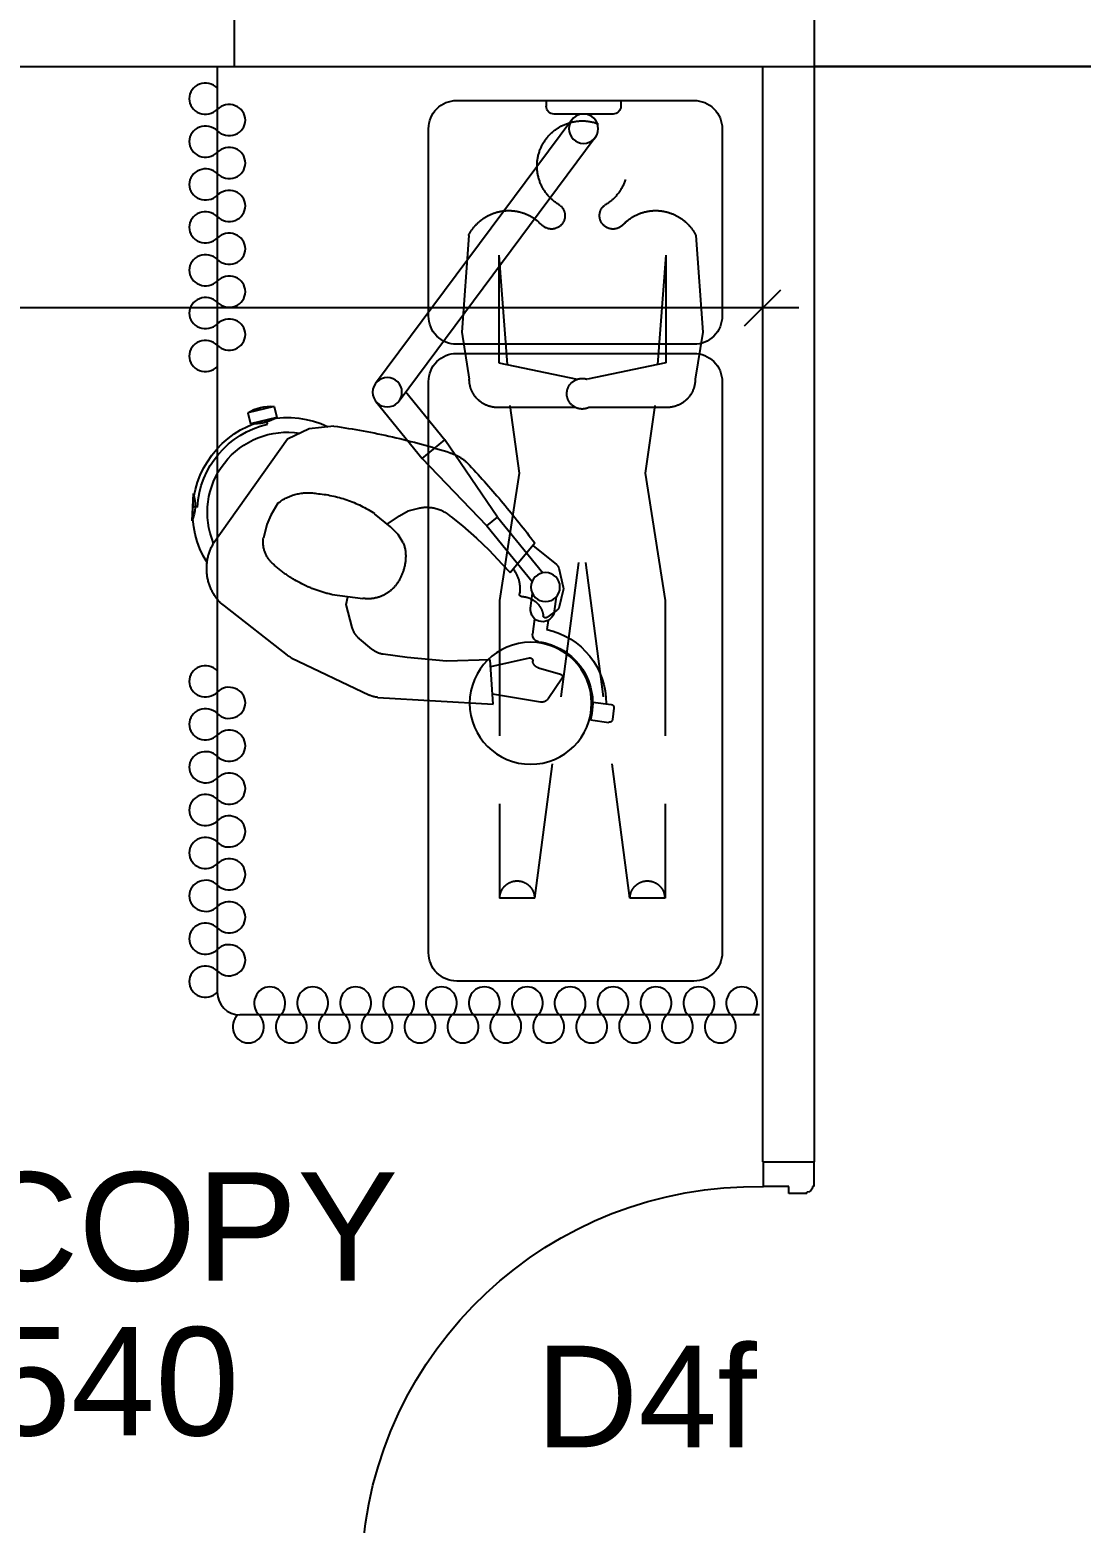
# Model space of a CAD drawing. Extents: x 6345096 to 6738923, y -6490958 to -6305885.
# Drawn here: x 6556254 to 6558581, y -6422869 to -6419562 of the extents above; entities that cross this region are included whole.
import ezdxf
from ezdxf.enums import TextEntityAlignment as Align

# ---------------------------------------------------------------- set-up
doc = ezdxf.new("R2010")
doc.units = 0
doc.header["$LTSCALE"] = 600
doc.header["$MEASUREMENT"] = 0
doc.header["$PDMODE"] = 35
doc.linetypes.add('DASHED', pattern=[0.75, 0.5, -0.25])
doc.linetypes.add('HIDDEN', pattern=[0.375, 0.25, -0.125])
doc.layers.get('0').update_dxf_attribs({"linetype": 'CONTINUOUS'})
doc.layers.get('Defpoints').update_dxf_attribs({"linetype": 'CONTINUOUS'})
for name, color, linetype in [('8', 8, 'CONTINUOUS'), ('DIM-TEXT', 8, 'CONTINUOUS'), ('DOOR', 32, 'CONTINUOUS'), ('furniture', 33, 'CONTINUOUS'), ('HS', 251, 'CONTINUOUS'), ('REVISIONS', 6, 'CONTINUOUS'), ('Room Dim', 1, 'CONTINUOUS'), ('TEXT', 6, 'CONTINUOUS'), ('Walls', 7, 'CONTINUOUS'), ('WIN', 151, 'CONTINUOUS'), ('Working Dim', 5, 'CONTINUOUS')]:
    doc.layers.add(name, color=color, linetype=linetype)
doc.styles.add('ari', font='arial.ttf')
doc.styles.add('ARIAL', font='arial.ttf')
doc.styles.add('RT', font='romant.shx')
doc.dimstyles.new('int. dim', dxfattribs={"dimtxt": 200, "dimasz": 80, "dimexe": 80, "dimexo": 0, "dimgap": 70, "dimtad": 0, "dimdec": 0, "dimzin": 12, "dimdsep": 46, "dimtxsty": 'ari', "dimblk": 'OBLIQUE', "dimcen": 2, "dimdle": 80, "dimclrd": 256, "dimclre": 256, "dimclrt": 6, "dimadec": 0, "dimazin": 0, "dimtfac": 1, "dimtdec": 0, "dimtix": 1, "dimtmove": 2, "dimatfit": 3, "dimfxl": 1, "dimtolj": 1, "dimtzin": 0, "dimlwd": -1, "dimlwe": -1, "dimarcsym": 0})
doc.dimstyles.new('TEXT', dxfattribs={"dimscale": 0, "dimtxt": 600, "dimasz": 300, "dimexe": 300, "dimexo": 30, "dimgap": 50, "dimtad": 0, "dimdec": 0, "dimzin": 0, "dimdsep": 46, "dimtxsty": 'RT', "dimblk": 'OBLIQUE', "dimcen": 0.09, "dimdle": 300, "dimclrd": 256, "dimclre": 256, "dimclrt": 170, "dimadec": 0, "dimazin": 0, "dimtfac": 1, "dimtdec": 0, "dimtofl": 0, "dimtmove": 2, "dimatfit": 3, "dimfxl": 1, "dimfrac": 2, "dimtolj": 1, "dimtzin": 0, "dimlwd": -1, "dimlwe": -1, "dimarcsym": 0})

# ---------------------------------------------------------------- blocks, each defined once
blk = doc.blocks.new('_Oblique')
at = {"color": 0, "linetype": 'ByBlock', "lineweight": -2}
blk.add_line((-0.5, -0.5), (0.5, 0.5), dxfattribs=at)
blk = doc.blocks.new('*D258')
at = {"layer": 'Defpoints', "color": 0, "linetype": 'Continuous', "transparency": 16777216}
for p in [(6572959.3, -6417748.1), (6531899.4, -6418433.8, -2.1), (6572959.3, -6418963.8, -0.3)]:
    blk.add_point(p, dxfattribs=at)
at = {"layer": 'DIM-TEXT', "transparency": 16777216}
for p, q in [((6531899.4, -6418433.8), (6531899.4, -6417448.1)), ((6572959.3, -6418963.8), (6572959.3, -6417448.1)), ((6531599.4, -6417748.1), (6548138.2, -6417748.1)), ((6573259.3, -6417748.1), (6556720.5, -6417748.1))]:
    blk.add_line(p, q, dxfattribs=at)
at = {"layer": 'DIM-TEXT', "linetype": 'Continuous', "transparency": 16777216, "xscale": 300, "yscale": 300, "zscale": 300, "rotation": 180}
blk.add_blockref('_Oblique', (6531899.4, -6417748.1), dxfattribs=at)
at = {"layer": 'DIM-TEXT', "linetype": 'Continuous', "transparency": 16777216, "xscale": 300, "yscale": 300, "zscale": 300}
blk.add_blockref('_Oblique', (6572959.3, -6417748.1), dxfattribs=at)
at = {"layer": 'DIM-TEXT', "color": 170, "linetype": 'Continuous', "transparency": 16777216, "insert": (6552429.4, -6417748.1), "char_height": 750, "attachment_point": 5, "style": 'ari'}
blk.add_mtext('\\A1;{\\H1.067x;OPD - T.B. / C.D.}', dxfattribs=at)
blk = doc.blocks.new('1000')
at = {"layer": 'DOOR'}
for p, q in [((0, -100), (0, 0)), ((0, 0), (49.7, 0)), ((49.7, 0), (49.7, -2.2)), ((63.2, -13.5), (61, -13.5)), ((63.2, -13.5), (63.2, -49.5)), ((836.8, -13.5), (836.8, -49.5)), ((836.8, -13.5), (839, -13.5)), ((850.3, 0), (850.3, -2.2)), ((900, 0), (850.3, 0)), ((900, -100), (900, 0)), ((63.2, -49.5), (49.7, -49.5)), ((49.7, -49.5), (49.7, -100)), ((836.8, -49.5), (850.3, -49.5)), ((850.3, -49.5), (850.3, -100)), ((49.7, -100), (0, -100)), ((49.7, -100), (49.7, -900.6)), ((100.2, -100), (49.7, -100)), ((100.2, -900.6), (100.2, -100)), ((850.3, -100), (900, -100)), ((49.7, -900.6), (100.2, -900.6))]:
    blk.add_line(p, q, dxfattribs=at)
for centre, major_axis, start_param, end_param in [((49.7, -13.5), (-7.95, 7.95), 3.926991, 5.497787), ((850.3, -13.5), (7.95, 7.95), 0.785398, 2.356194)]:
    blk.add_ellipse(centre, major_axis=major_axis, ratio=1, start_param=start_param, end_param=end_param, dxfattribs=at)
at = {"layer": 'DOOR', "color": 145}
blk.add_ellipse((64.3, -115.3), major_axis=(-519.7, 589.8), ratio=1, start_param=2.464943, end_param=4.009476, dxfattribs=at)
blk = doc.blocks.new('*D1833')
at = {"layer": 'Defpoints', "color": 0, "transparency": 16777216}
for p in [(6553276.4, -6420134.2, 5.1), (6557876.4, -6420134.2, 5.1), (6553276.4, -6420178)]:
    blk.add_point(p, dxfattribs=at)
at = {"layer": 'Working Dim', "transparency": 16777216}
for p, q in [((6553276.4, -6420134.2), (6553276.4, -6420258)), ((6557876.4, -6420134.2), (6557876.4, -6420258)), ((6553196.4, -6420178), (6555204.1, -6420178)), ((6557956.4, -6420178), (6555948.8, -6420178))]:
    blk.add_line(p, q, dxfattribs=at)
at = {"layer": 'Working Dim', "transparency": 16777216, "xscale": 80, "yscale": 80, "zscale": 80, "rotation": 180}
blk.add_blockref('_Oblique', (6553276.4, -6420178), dxfattribs=at)
at = {"layer": 'Working Dim', "transparency": 16777216, "xscale": 80, "yscale": 80, "zscale": 80}
blk.add_blockref('_Oblique', (6557876.4, -6420178), dxfattribs=at)
at = {"layer": 'Working Dim', "color": 6, "transparency": 16777216, "insert": (6555576.4, -6420178), "char_height": 200, "attachment_point": 5, "style": 'ari'}
blk.add_mtext('\\A1;4600', dxfattribs=at)
blk = doc.blocks.new('A$C3D630BD9')
at = {"layer": 'furniture', "color": 8}
for p, q in [((-363.1, 0), (-363.1, -12.8)), ((-345.9, -30), (-215.2, -30)), ((-198.1, 0), (-198.1, -12.8)), ((-254.5, -43.1), (179.9, -626.7)), ((-306.6, -81.9), (127.7, -665.5)), ((113.2, -644.5), (26.2, -751.8)), ((179, -666.6), (76.7, -792.7)), ((404.2, -677.6), (398.2, -701.8)), ((404.2, -677.6), (462.4, -691.8)), ((462.4, -691.8), (456.5, -716.1)), ((398.2, -701.8), (456.5, -716.1)), ((419.2, -717.1), (421.5, -707.4)), ((-90, -922.7), (26.2, -751.8)), ((76.7, -792.7), (26.2, -751.8)), ((-66.7, -941.6), (76.7, -792.7)), ((585.8, -930.6), (582.8, -870.7)), ((-90, -922.7), (-190.1, -1046.1)), ((-66.7, -941.6), (-90, -922.7)), ((574.2, -900.4), (584.2, -899.9)), ((-66.7, -941.6), (-166.8, -1065)), ((-216.3, -1131), (-220.4, -1098.8)), ((-163.5, -1124.3), (-167.6, -1092.1)), ((-202, -1151.4), (-199.5, -1171.5)), ((-172.3, -1147.6), (-167.9, -1181.9)), ((-347.9, -1345.4), (-344.6, -1370.9)), ((-300.8, -1332.2), (-341.7, -1337.4)), ((-295.8, -1371.9), (-336.6, -1377.1))]:
    blk.add_line(p, q, dxfattribs=at)
at = {"layer": 'furniture', "color": 8, "linetype": 'DASHED'}
for p, q in [((-529.2, -298.8), (-544.3, -513.3)), ((-26.3, -298.8), (-11.2, -513.3)), ((-462.4, -342.6), (-444.2, -584.9)), ((-462.4, -342.6), (-462.4, -581)), ((-93.1, -342.6), (-111.3, -584.9)), ((-93.1, -342.6), (-93.1, -581)), ((-544.3, -513.3), (-527.7, -617.4)), ((-11.2, -513.3), (-27.7, -617.4)), ((-462.4, -581), (-289, -617.5)), ((-93.1, -581), (-266.2, -617.4)), ((-465.2, -679.9), (-292.3, -679.9)), ((-438.1, -675.2), (-417.3, -825.3)), ((-262.7, -679.9), (-90.2, -679.9)), ((-117.4, -675.2), (-138.2, -825.3)), ((-417.3, -825.3), (-460.9, -1107.3)), ((-138.2, -825.3), (-94.6, -1107.3)), ((-382.8, -1766.6), (-277.7, -963)), ((-172.7, -1766.6), (-277.7, -963)), ((-460.9, -1107.3), (-460.9, -1766.6)), ((-94.6, -1107.3), (-94.6, -1766.6)), ((-460.9, -1766.6), (-382.8, -1766.6)), ((-172.7, -1766.6), (-94.6, -1766.6))]:
    blk.add_line(p, q, dxfattribs=at)
at = {"layer": 'furniture', "color": 8}
for points in [[(-525, 0, 0.414214), (-587.5, -62.5), (-587.5, -477.5, 0.414214), (-525, -540), (0, -540, 0.414214), (62.5, -477.5), (62.5, -62.5, 0.414214), (0, 0)], [(-525, -1950), (0, -1950, 0.414214), (62.5, -1887.5), (62.5, -622.5, 0.414214), (0, -560), (-525, -560, 0.414214), (-587.5, -622.5), (-587.5, -1887.5, 0.414214)]]:
    blk.add_lwpolyline(points, format="xyb", close=True, dxfattribs=at)
at = {"layer": 'furniture', "color": 8, "linetype": 'DASHED'}
for points in [[(154.2, -937.9), (126.8, -919.7), (107.9, -908.6), (86.6, -903.2, 0.246109), (14.4, -920.5), (12.6, -922), (-12.4, -942), (-43.7, -969.4), (-71.1, -995), (-100.7, -1026.5), (-118.3, -1045.1), (-172.6, -979.8, -0.025572), (-28.1, -807.4, -0.12826), (14.5, -780.2, -0.043408), (272.4, -721.1), (327.1, -726.8), (374.7, -749.7), (539.2, -982, -0.327906), (523.7, -1112.1), (514.9, -1119.3), (375.8, -1228.2, -0.054318), (366.6, -1233.9), (193.1, -1317.1, -0.097498), (174.4, -1321.9), (-80.5, -1336.8), (-73.9, -1238.9), (22.4, -1241.5), (109.5, -1233.6), (162.7, -1226.4, 0.141399), (188.1, -1215.2), (215.2, -1192.5, 0.153306), (231.3, -1167.3), (245.2, -1116.1), (241, -1099.1)], [(181.8, -914.8, -0.128062), (310.7, -870.4, -0.215717), (395.8, -891.9), (411.7, -918.6), (420.2, -938.9), (428, -968.9, -0.242433), (408.5, -1024.6, -0.136513), (275.8, -1094.3), (207.8, -1102.7, -0.297129), (130.8, -1067.4, -0.138986), (113.2, -1011.8, -0.105167), (118.5, -979.7), (129.6, -960.8), (146.5, -944.2), (181.9, -915.2)], [(-168.3, -985.2), (-220.7, -1027.8, 0.166504), (-225.8, -1036), (-235.5, -1077.5, 0.116666), (-235.5, -1084.4), (-226.7, -1121, 0.181583), (-220.8, -1129.7), (-199.3, -1144.9, 0.566275), (-191.5, -1141.5, -0.372711), (-143.5, -1098.5, 0.458371), (-138.7, -1092.7, -0.210622), (-124.6, -1037.4)], [(-75.2, -1253.3), (-161, -1234.6, 0.445833), (-168, -1239.6), (-168.2, -1241.8, -0.30427), (-180.6, -1256.5), (-229.9, -1270.7, 0.509983), (-233.1, -1279.5), (-202.2, -1324.9, 0.292523), (-185.1, -1332.3), (-79.3, -1314.7)]]:
    blk.add_lwpolyline(points, format="xyb", dxfattribs=at)
at = {"layer": 'furniture', "color": 8}
for centre, radius in [((-280.6, -62.5), 32.5), ((153.8, -646.1), 32.5), ((-196.3, -1077.6), 32.1), ((-163.5, -1334.9), 135)]:
    blk.add_circle(centre, radius, dxfattribs=at)
for centre, radius, start, end in [((-345.9, -12.8), 17.2, 180, 270), ((-215.2, -12.8), 17.2, 270, 0), ((412.5, -769.7), 92.5, 57.3383, 95.1876), ((374.6, -912.1), 210, 328.0454, 115.3788), ((448.1, -624), 92.5, 237.3383, 275.1876), ((374.6, -912.1), 200, 3.334, 77.096), ((374.6, -912.1), 177.5, 337.2572, 98.7334), ((671.7, -896.2), 92.5, 164.0092, 201.8585), ((-189.9, -1127.7), 26.6, 187.2598, 7.2598), ((-163.5, -1334.9), 167.3, 102.4038, 180.3938), ((-182.8, -1183.8), 15, 277.2598, 7.2598), ((-163.5, -1334.9), 137.3, 97.2598, 195.6358), ((-340.8, -1344.5), 7.13, 97.2598, 187.2598), ((-337.5, -1370), 7.13, 187.2598, 277.2598)]:
    blk.add_arc(centre, radius, start, end, dxfattribs=at)
at = {"layer": 'furniture', "color": 8, "linetype": 'DASHED'}
for centre, radius, start, end in [((-277.7, -145.2), 100, 299.3037, 240.6963), ((-440.3, -343.1), 99.3, 41.5304, 153.4892), ((-345.8, -255.1), 29.7, 240.8997, 49.9563), ((-209.7, -255.1), 29.7, 130.0437, 299.1003), ((-115.2, -343.1), 99.3, 26.5108, 131.4884), ((-337.8, -240.5), 46.3, 217.5254, 241.0495), ((-217.7, -240.5), 46.3, 298.9505, 322.4746), ((-465.2, -617.4), 62.5, 180, 270), ((-277.5, -649.4), 33.9, 244.0747, 109.7625), ((-90.2, -617.4), 62.5, 270, 0), ((-421.9, -1766.6), 38.4, 0, 180), ((-133.6, -1766.6), 38.4, 0, 180)]:
    blk.add_arc(centre, radius, start, end, dxfattribs=at)
blk = doc.blocks.new('A$C599E3A40')
at = {"layer": 'furniture', "color": 8}
for p, q in [((0, 0), (-2050, 0)), ((-2100, -1200.5), (-2100, -50))]:
    blk.add_line(p, q, dxfattribs=at)
blk.add_arc((-2050, -50), 50, 90, 180, dxfattribs=at)
for centre, major_axis, start_param, end_param in [((-2026.3, 26.1), (0, -36), 7.043597, 11.805959), ((-1931.3, 26.1), (0, -36), 7.043597, 11.805959), ((-1836.3, 26.1), (0, -36), 7.043597, 11.805959), ((-1741.3, 26.1), (0, -36), 7.043597, 11.805959), ((-1646.4, 26.1), (0, -36), 7.043597, 11.805959), ((-1551.4, 26.1), (0, -36), 7.043597, 11.805959), ((-1456.4, 26.1), (0, -36), 7.043597, 11.805959), ((-1361.4, 26.1), (0, -36), 7.043597, 11.805959), ((-640.9, 26.1), (0, -36), 7.043597, 11.805959), ((-545.9, 26.1), (0, -36), 7.043597, 11.805959), ((-450.9, 26.1), (0, -36), 7.043597, 11.805959), ((-355.9, 26.1), (0, -36), 7.043597, 11.805959), ((-261, 26.1), (0, -36), 7.043597, 11.805959), ((-166, 26.1), (0, -36), 7.043597, 11.805959), ((-71, 26.1), (0, -36), 7.043597, 11.805959), ((-2126.1, -68.7), (36, 0), 7.043597, 11.805959), ((-1978.8, -26.1), (0, -36), 10.185189, 14.947552), ((-1883.8, -26.1), (0, -36), 10.185189, 14.947552), ((-1788.8, -26.1), (0, -36), 10.185189, 14.947552), ((-1693.8, -26.1), (0, -36), 10.185189, 14.947552), ((-1598.9, -26.1), (0, -36), 10.185189, 14.947552), ((-1503.9, -26.1), (0, -36), 10.185189, 14.947552), ((-1408.9, -26.1), (0, -36), 10.185189, 14.947552), ((-593.4, -26.1), (0, -36), 10.185189, 14.947552), ((-498.4, -26.1), (0, -36), 10.185189, 14.947552), ((-403.4, -26.1), (0, -36), 10.185189, 14.947552), ((-308.5, -26.1), (0, -36), 10.185189, 14.947552), ((-213.5, -26.1), (0, -36), 10.185189, 14.947552), ((-118.5, -26.1), (0, -36), 10.185189, 14.947552), ((-2073.9, -116.2), (36, 0), 10.185189, 14.947552), ((-2126.1, -163.7), (36, 0), 7.043597, 11.805959), ((-2073.9, -211.2), (36, 0), 10.185189, 14.947552), ((-2126.1, -258.7), (36, 0), 7.043597, 11.805959), ((-2073.9, -306.2), (36, 0), 10.185189, 14.947552), ((-2126.1, -353.6), (36, 0), 7.043597, 11.805959), ((-2073.9, -401.1), (36, 0), 10.185189, 14.947552), ((-2126.1, -448.6), (36, 0), 7.043597, 11.805959), ((-2073.9, -496.1), (36, 0), 10.185189, 14.947552), ((-2126.1, -543.6), (36, 0), 7.043597, 11.805959), ((-2073.9, -591.1), (36, 0), 10.185189, 14.947552), ((-2126.1, -638.6), (36, 0), 7.043597, 11.805959), ((-2073.9, -686.1), (36, 0), 10.185189, 14.947552), ((-2126.1, -733.6), (36, 0), 7.043597, 11.805959), ((-2073.9, -781), (36, 0), 10.185189, 14.947552), ((-2126.1, -828.5), (36, 0), 7.043597, 11.805959), ((-2073.9, -876), (36, 0), 10.185189, 14.947552), ((-2126.1, -923.5), (36, 0), 7.043597, 11.805959), ((-2073.9, -971), (36, 0), 10.185189, 14.947552), ((-2126.1, -1018.5), (36, 0), 7.043597, 11.805959), ((-2073.9, -1066), (36, 0), 10.185189, 14.947552), ((-2126.1, -1113.5), (36, 0), 7.043597, 11.805959), ((-2073.9, -1160.9), (36, 0), 10.185189, 14.947552)]:
    blk.add_ellipse(centre, major_axis=major_axis, ratio=0.956121, start_param=start_param, end_param=end_param, dxfattribs=at)
blk = doc.blocks.new('A$C2CD672AE')
at = {"layer": 'Walls', "color": 8, "linetype": 'HIDDEN'}
blk.add_line((24358.1, 36780.2), (29702.1, 36780.2), dxfattribs=at)

msp = doc.modelspace()

# ---------------------------------------------------------------- linework, layer by layer
at = {"layer": 'REVISIONS'}
for p, q in [((6557876.438, -6422068.731, 5.131), (6557876.438, -6419643.681, 5.131)), ((6557991.437, -6422068.731, 5.131), (6557991.437, -6419643.681, 5.131)), ((6557876.438, -6422068.731, 6.852), (6557991.437, -6422068.731, 6.852))]:
    msp.add_line(p, q, dxfattribs=at)
at = {"layer": 'Walls', "linetype": 'Continuous'}
msp.add_line((6554677.437, -6419643.71), (6560021.437, -6419643.71), dxfattribs=at)
at = {"layer": 'WIN', "linetype": 'Continuous', "elevation": 5.131}
for points in [[(6556707.437, -6419413.738), (6554907.437, -6419413.738), (6554907.437, -6419643.738), (6556707.437, -6419643.738)], [(6557991.437, -6419413.738), (6559791.437, -6419413.738), (6559791.437, -6419643.738), (6557991.437, -6419643.738)]]:
    msp.add_lwpolyline(points, close=True, dxfattribs=at)

# ---------------------------------------------------------------- block references
at = {"layer": 'DOOR', "linetype": 'Continuous', "xscale": -1.111111108213693, "yscale": 1.111111108213663, "zscale": 1.111111107282371, "rotation": 269.9999867451641}
msp.add_blockref('1000', (6557989.493, -6423068.731, 6.852), dxfattribs=at)
at = {"layer": 'furniture', "color": 3, "rotation": 90}
msp.add_blockref('A$C599E3A40', (6556669.28, -6419643.721, 13.226), dxfattribs=at)
at = {"layer": 'furniture', "xscale": -1}
msp.add_blockref('A$C3D630BD9', (6557199.361, -6419718.722, 13.226), dxfattribs=at)
at = {"layer": 'HS'}
msp.add_blockref('A$C2CD672AE', (6530319.294, -6456423.902, 8.17), dxfattribs=at)

# ---------------------------------------------------------------- texts
at = {"layer": '8', "color": 6, "style": 'ari'}
msp.add_text('D4f', height=225, dxfattribs=at).set_placement((6557374.167, -6422701.175, 5.131))
at = {"layer": 'Room Dim', "style": 'ARIAL'}
msp.add_text('4600 x 3540', height=240, dxfattribs=at).set_placement((6555795.438, -6422675.067, 7.571), align=Align.CENTER)
at = {"layer": 'TEXT', "color": 7, "style": 'ARIAL'}
msp.add_text('BRONOSCOPY', height=240, dxfattribs=at).set_placement((6555868.35, -6422332.22, 7.571), align=Align.CENTER)

# ---------------------------------------------------------------- dimensions: what is measured, and where the dimension line sits
at = {"layer": 'DIM-TEXT', "linetype": 'Continuous'}
dim = msp.add_linear_dim(base=(6572959.349, -6417748.105, 2.092), p1=(6531899.389, -6418433.761), p2=(6572959.349, -6418963.755, 1.743), text='{\\H1.067x;OPD - T.B. / C.D.}', dimstyle='TEXT', override={"dimscale": 1, "dimtxt": 750, "dimexo": 0, "dimtxsty": 'ari'}, dxfattribs=at)
dim.commit()
dim.dimension.update_dxf_attribs({"geometry": '*D258', "text_midpoint": (6552429.369, -6417748.105, 2.092)})
at = {"layer": 'Working Dim', "color": 6}
dim = msp.add_linear_dim(base=(6553276.438, -6420178.028), p1=(6557876.438, -6420134.155, 5.131), p2=(6553276.438, -6420134.154, 5.131), dimstyle='int. dim', override={"dimtxt": 200, "dimarcsym": 1}, dxfattribs=at)
dim.commit()
dim.dimension.update_dxf_attribs({"geometry": '*D1833', "text_midpoint": (6555576.438, -6420178.028)})

doc.saveas('drawing.dxf')
